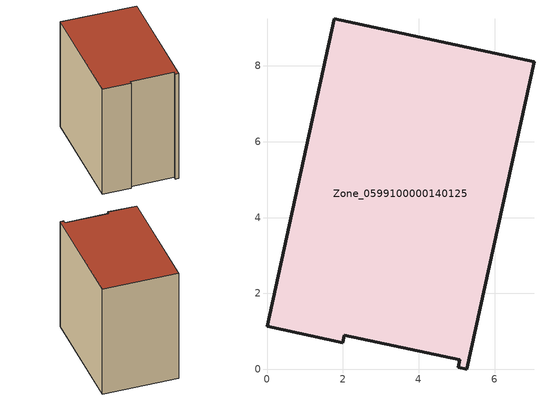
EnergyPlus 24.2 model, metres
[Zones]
Zone_0599100000140125
 floor ground (C_G): 0,1.13 1.77,9.24 7.04,8.11 5.27,0 5.04,0.05 5.09,0.25 2.03,0.89 1.99,0.7 z0
 wall outside (C_F): 1.77,9.24 0,1.13 1.99,0.7 2.03,0.89 5.09,0.25 5.04,0.05 5.27,0 7.04,8.11 1.77,9.24 z0:8.51
 roof outside (C_R): 2.03,0.89 5.09,0.25 5.04,0.05 5.27,0 7.04,8.11 1.77,9.24 0,1.13 1.99,0.7 z8.51
[BUILDING]
Pand.0599100000140125: North Axis=0; Terrain=City; Loads Convergence Tolerance Value=0.04; Temperature Convergence Tolerance Value=0.4; Solar Distribution=FullExterior; Maximum Number of Warmup Days=25; Minimum Number of Warmup Days=1
[Site:Location]
Rotterdam.The.Hague.AP_ZH_NLD Design_Conditions: Latitude=51.96; Longitude=4.45; Time Zone=1; Elevation=-4.5
[SITE:GROUNDTEMPERATURE:BUILDINGSURFACE]
18, 18, 18, 18, 18, 18, 18, 18, 18, 18, 18, 18
[MATERIAL] Thermal Absorptance=0.9; Solar Absorptance=0.7; Visible Absorptance=0.7
Name | Roughness | Thickness | Conductivity | Density | Specific Heat
G.TI.1975-1991 | MediumSmooth | 0.15 | 0.288461 | 540 | 1210
F.TI.1975-1991 | Rough | 0.3 | 0.230769 | 1920 | 840
R.TI.1975-1991 | MediumRough | 0.2 | 0.153846 | 1500 | 1000
[CONSTRUCTION]
C_G: G.TI.1975-1991
C_F: F.TI.1975-1991
C_R: R.TI.1975-1991
[ZONE]
Zone_0599100000140125: Type=1; Multiplier=1; Ceiling Height=Autocalculate; Volume=Autocalculate; Floor Area=autocalculate; Part of Total Floor Area=Yes
[ZONEINFILTRATION:DESIGNFLOWRATE]
Infil_Zone_0599100000140125: Zone or ZoneList or Space or SpaceList=Zone_0599100000140125; Schedule=AlwaysOn; Design Flow Rate Calculation Method=Flow/Area; Flow Rate per Floor Area=0.003; Constant Term Coefficient=1; Temperature Term Coefficient=0; Velocity Term Coefficient=0; Velocity Squared Term Coefficient=0
[HVACTEMPLATE:ZONE:IDEALLOADSAIRSYSTEM]
Zone_0599100000140125: Maximum Heating Supply Air Temperature=50; Minimum Cooling Supply Air Temperature=13; Maximum Heating Supply Air Humidity Ratio=0.0156; Minimum Cooling Supply Air Humidity Ratio=0.0077; Heating Limit=NoLimit; Cooling Limit=NoLimit; Dehumidification Control Type=ConstantSensibleHeatRatio; Cooling Sensible Heat Ratio=0.7; Dehumidification Setpoint=60; Humidification Control Type=None; Humidification Setpoint=30; Outdoor Air Method=None; Outdoor Air Flow Rate per Person=0.00944; Outdoor Air Flow Rate per Zone Floor Area=0; Outdoor Air Flow Rate per Zone=0; Demand Controlled Ventilation Type=None; Outdoor Air Economizer Type=NoEconomizer; Heat Recovery Type=None; Sensible Heat Recovery Effectiveness=0.7; Latent Heat Recovery Effectiveness=0.65
[ZONECONTROL:THERMOSTAT]
ThermostatControl_Zone_0599100000140125: Zone or ZoneList=Zone_0599100000140125; Control Type Schedule=DualSetpointControlType; Control 1=Thermostat_Zone_0599100000140125; Temperature Difference Between Cutout And Setpoint=0
[THERMOSTATSETPOINT:DUALSETPOINT]
Thermostat_Zone_0599100000140125: Heating Setpoint Temperature Schedule=HeatingSetpoint_Zone_0599100000140125; Cooling Setpoint Temperature Schedule=CoolingSetpoint_Zone_0599100000140125
[SCHEDULE:COMPACT]
HeatingSetpoint_Zone_0599100000140125: Through: 12/31, For: AllDays, Until: 24:00, 21
CoolingSetpoint_Zone_0599100000140125: Through: 12/31, For: AllDays, Until: 24:00, 24
DualSetpointControlType: Through: 12/31, For: AllDays, Until: 24:00, 4
AlwaysOn: Through: 12/31, For: AllDays, Until: 24:00, 1
